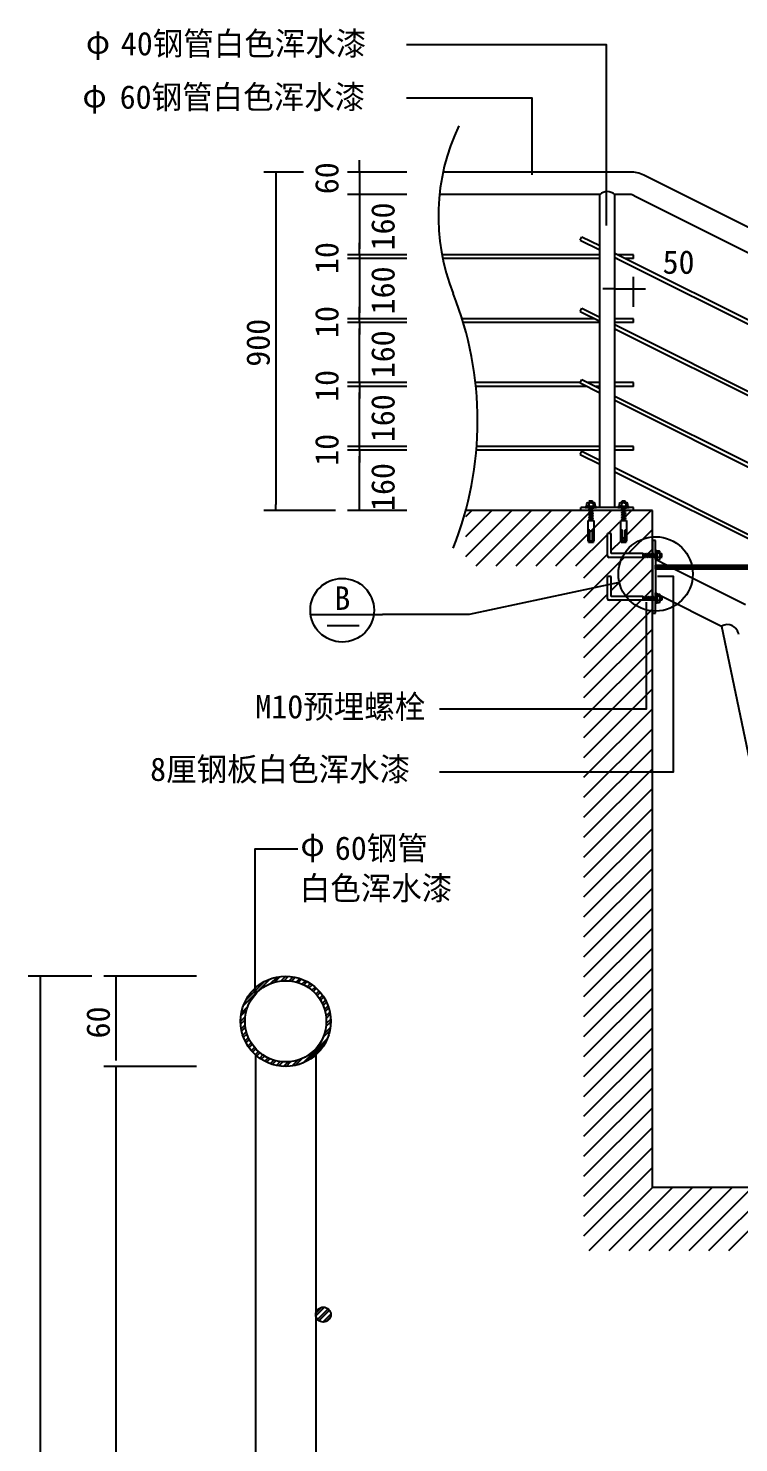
# Model space of a CAD drawing. Header units: metres. Extents: x 16793 to 18197, y 5304 to 7183.
# Drawn here: x 16804 to 17276, y 6227 to 7167 of the extents above; entities that cross this region are included whole.
import ezdxf

# ---------------------------------------------------------------- set-up
doc = ezdxf.new("R2010")
doc.units = ezdxf.units.M
for name, color, linetype in [('2', 2, 'Continuous'), ('3', 3, 'Continuous'), ('4', 4, 'Continuous'), ('7', 7, 'Continuous'), ('BH', 3, 'Continuous'), ('DIM', 3, 'Continuous'), ('TEXT', 3, 'Continuous')]:
    doc.layers.add(name, color=color, linetype=linetype)

# ---------------------------------------------------------------- blocks, each defined once
blk = doc.blocks.new('_DOT')
at = {"color": 0, "linetype": 'ByBlock'}
blk.add_line((-0.15, 0), (-1, 0), dxfattribs=at)
blk = doc.blocks.new('DOT')
at = {"color": 0, "linetype": 'ByBlock'}
blk.add_line((-0.35, 0), (-1, 0), dxfattribs=at)
blk.add_lwpolyline([(-0.17, 0, 1), (0.17, 0, 1)], format="xyb", close=True, dxfattribs=at)

msp = doc.modelspace()

# ---------------------------------------------------------------- linework, layer by layer
for p, q in [((17222.48, 6803.23), (17225.08, 6803.23)), ((17215.01, 6785.98), (17215.01, 6783.38))]:
    msp.add_line(p, q)
at = {"layer": '2'}
for p, q in [((17219.08, 6846.91), (17095.01, 6846.91)), ((17219.08, 6396.91), (17219.08, 6846.91)), ((18093.58, 6396.91), (17219.08, 6396.91))]:
    msp.add_line(p, q, dxfattribs=at)
at = {"layer": '3'}
for p, q in [((17177.19, 6848.91), (17174.48, 6848.91)), ((17176.76, 6851.66), (17176.76, 6850.04)), ((17179.45, 6852.75), (17176.95, 6852.96)), ((17179.45, 6851.91), (17176.95, 6852.12)), ((17177, 6848.5), (17177.19, 6848.91)), ((17177, 6848.5), (17179.5, 6848.71)), ((17177.2, 6848.1), (17177, 6848.5)), ((17177, 6847.66), (17177.2, 6848.1)), ((17177, 6847.66), (17179.5, 6847.87)), ((17177.2, 6847.27), (17177, 6847.66)), ((17177, 6846.83), (17177.2, 6847.27)), ((17177, 6846.83), (17179.5, 6847.04)), ((17177.2, 6846.43), (17177, 6846.83)), ((17177, 6846), (17177.2, 6846.43)), ((17177, 6846), (17179.5, 6846.21)), ((17177.2, 6845.6), (17177, 6846)), ((17179.21, 6848.91), (17177.01, 6848.91)), ((17177.15, 6852.52), (17179.25, 6852.35)), ((17177.19, 6848.91), (17179.39, 6848.91)), ((17179.3, 6848.27), (17177.2, 6848.1)), ((17179.3, 6847.44), (17177.2, 6847.27)), ((17179.3, 6846.6), (17177.2, 6846.43)), ((17179.5, 6848.71), (17179.3, 6848.27)), ((17179.3, 6848.27), (17179.5, 6847.87)), ((17179.5, 6847.87), (17179.3, 6847.44)), ((17179.3, 6847.44), (17179.5, 6847.04)), ((17179.5, 6847.04), (17179.3, 6846.6)), ((17179.3, 6846.6), (17179.5, 6846.21)), ((17179.5, 6846.21), (17179.3, 6845.77)), ((17181.92, 6848.91), (17179.39, 6848.91)), ((17179.39, 6848.91), (17179.5, 6848.71)), ((17179.64, 6851.66), (17179.64, 6850.04)), ((17198.92, 6848.91), (17196.22, 6848.91)), ((17198.49, 6851.66), (17198.49, 6850.04)), ((17201.19, 6852.75), (17198.69, 6852.96)), ((17201.19, 6851.91), (17198.69, 6852.12)), ((17198.73, 6848.5), (17198.92, 6848.91)), ((17198.73, 6848.5), (17201.23, 6848.71)), ((17198.93, 6848.1), (17198.73, 6848.5)), ((17198.73, 6847.66), (17198.93, 6848.1)), ((17198.73, 6847.66), (17201.23, 6847.87)), ((17198.93, 6847.27), (17198.73, 6847.66)), ((17198.73, 6846.83), (17198.93, 6847.27)), ((17198.73, 6846.83), (17201.23, 6847.04)), ((17198.93, 6846.43), (17198.73, 6846.83)), ((17198.73, 6846), (17198.93, 6846.43)), ((17198.73, 6846), (17201.23, 6846.21)), ((17198.93, 6845.6), (17198.73, 6846)), ((17200.95, 6848.91), (17198.74, 6848.91)), ((17198.88, 6852.52), (17200.99, 6852.35)), ((17198.92, 6848.91), (17201.13, 6848.91)), ((17201.03, 6848.27), (17198.93, 6848.1)), ((17201.03, 6847.44), (17198.93, 6847.27)), ((17201.03, 6846.6), (17198.93, 6846.43)), ((17201.23, 6848.71), (17201.03, 6848.27)), ((17201.03, 6848.27), (17201.23, 6847.87)), ((17201.23, 6847.87), (17201.03, 6847.44)), ((17201.03, 6847.44), (17201.23, 6847.04)), ((17201.23, 6847.04), (17201.03, 6846.6)), ((17201.03, 6846.6), (17201.23, 6846.21)), ((17201.23, 6846.21), (17201.03, 6845.77)), ((17203.66, 6848.91), (17201.13, 6848.91)), ((17201.13, 6848.91), (17201.23, 6848.71)), ((17201.38, 6851.66), (17201.38, 6850.04)), ((17176.37, 6826.41), (17176.37, 6840.16)), ((17176.37, 6840.16), (17177, 6840.16)), ((17177, 6845.16), (17177.2, 6845.6)), ((17177, 6845.16), (17179.5, 6845.37)), ((17177.2, 6844.77), (17177, 6845.16)), ((17177, 6844.33), (17177.2, 6844.77)), ((17177, 6844.33), (17179.5, 6844.54)), ((17177.2, 6843.93), (17177, 6844.33)), ((17177, 6843.5), (17177.2, 6843.93)), ((17177, 6843.5), (17179.5, 6843.71)), ((17177.2, 6843.1), (17177, 6843.5)), ((17177, 6842.66), (17177.2, 6843.1)), ((17177, 6842.66), (17179.5, 6842.87)), ((17177.2, 6842.27), (17177, 6842.66)), ((17177, 6841.83), (17177.2, 6842.27)), ((17177, 6841.83), (17179.5, 6842.04)), ((17177.2, 6841.43), (17177, 6841.83)), ((17177, 6841), (17177.2, 6841.43)), ((17177, 6841), (17179.5, 6841.21)), ((17179.5, 6841.21), (17177, 6841)), ((17177.2, 6840.6), (17177, 6841)), ((17177, 6840.16), (17177.2, 6840.6)), ((17177, 6840.16), (17179.5, 6840.37)), ((17177, 6840.16), (17179.4, 6840.16)), ((17179.3, 6845.77), (17177.2, 6845.6)), ((17179.3, 6844.94), (17177.2, 6844.77)), ((17179.3, 6844.1), (17177.2, 6843.93)), ((17179.3, 6843.27), (17177.2, 6843.1)), ((17179.3, 6842.44), (17177.2, 6842.27)), ((17179.3, 6841.6), (17177.2, 6841.43)), ((17179.3, 6840.77), (17177.2, 6840.6)), ((17179.3, 6845.77), (17179.5, 6845.37)), ((17179.5, 6845.37), (17179.3, 6844.94)), ((17179.3, 6844.94), (17179.5, 6844.54)), ((17179.5, 6844.54), (17179.3, 6844.1)), ((17179.3, 6844.1), (17179.5, 6843.71)), ((17179.5, 6843.71), (17179.3, 6843.27)), ((17179.3, 6843.27), (17179.5, 6842.87)), ((17179.5, 6842.87), (17179.3, 6842.44)), ((17179.3, 6842.44), (17179.5, 6842.04)), ((17179.5, 6842.04), (17179.3, 6841.6)), ((17179.3, 6841.6), (17179.5, 6841.21)), ((17179.5, 6841.21), (17179.3, 6840.77)), ((17179.3, 6840.77), (17179.5, 6840.37)), ((17179.5, 6840.37), (17179.4, 6840.16)), ((17179.4, 6840.16), (17180.12, 6840.16)), ((17180.12, 6840.16), (17180.12, 6826.41)), ((17198.11, 6826.41), (17198.11, 6840.16)), ((17198.11, 6840.16), (17198.73, 6840.16)), ((17198.73, 6845.16), (17198.93, 6845.6)), ((17198.73, 6845.16), (17201.23, 6845.37)), ((17198.93, 6844.77), (17198.73, 6845.16)), ((17198.73, 6844.33), (17198.93, 6844.77)), ((17198.73, 6844.33), (17201.23, 6844.54)), ((17198.93, 6843.93), (17198.73, 6844.33)), ((17198.73, 6843.5), (17198.93, 6843.93)), ((17198.73, 6843.5), (17201.23, 6843.71)), ((17198.93, 6843.1), (17198.73, 6843.5)), ((17198.73, 6842.66), (17198.93, 6843.1)), ((17198.73, 6842.66), (17201.23, 6842.87)), ((17198.93, 6842.27), (17198.73, 6842.66)), ((17198.73, 6841.83), (17198.93, 6842.27)), ((17198.73, 6841.83), (17201.23, 6842.04)), ((17198.93, 6841.43), (17198.73, 6841.83)), ((17198.73, 6841), (17198.93, 6841.43)), ((17201.23, 6841.21), (17198.73, 6841)), ((17198.73, 6841), (17201.23, 6841.21)), ((17198.93, 6840.6), (17198.73, 6841)), ((17198.73, 6840.16), (17198.93, 6840.6)), ((17198.73, 6840.16), (17201.23, 6840.37)), ((17198.73, 6840.16), (17201.14, 6840.16)), ((17201.03, 6845.77), (17198.93, 6845.6)), ((17201.03, 6844.94), (17198.93, 6844.77)), ((17201.03, 6844.1), (17198.93, 6843.93)), ((17201.03, 6843.27), (17198.93, 6843.1)), ((17201.03, 6842.44), (17198.93, 6842.27)), ((17201.03, 6841.6), (17198.93, 6841.43)), ((17201.03, 6840.77), (17198.93, 6840.6)), ((17201.03, 6845.77), (17201.23, 6845.37)), ((17201.23, 6845.37), (17201.03, 6844.94)), ((17201.03, 6844.94), (17201.23, 6844.54)), ((17201.23, 6844.54), (17201.03, 6844.1)), ((17201.03, 6844.1), (17201.23, 6843.71)), ((17201.23, 6843.71), (17201.03, 6843.27)), ((17201.03, 6843.27), (17201.23, 6842.87)), ((17201.23, 6842.87), (17201.03, 6842.44)), ((17201.03, 6842.44), (17201.23, 6842.04)), ((17201.23, 6842.04), (17201.03, 6841.6)), ((17201.03, 6841.6), (17201.23, 6841.21)), ((17201.23, 6841.21), (17201.03, 6840.77)), ((17201.03, 6840.77), (17201.23, 6840.37)), ((17201.23, 6840.37), (17201.14, 6840.16)), ((17201.14, 6840.16), (17201.86, 6840.16)), ((17201.86, 6840.16), (17201.86, 6826.41)), ((17177.41, 6833.92), (17177, 6833.92)), ((17177, 6833.92), (17177, 6826.41)), ((17177.41, 6826.41), (17177.41, 6833.92)), ((17179.5, 6833.92), (17179.08, 6833.92)), ((17179.08, 6833.92), (17179.08, 6826.41)), ((17179.5, 6826.41), (17179.5, 6833.92)), ((17189.26, 6816.76), (17189.26, 6831.51)), ((17191.76, 6831.51), (17189.26, 6831.51)), ((17191.76, 6818.21), (17191.76, 6831.51)), ((17199.15, 6833.92), (17198.73, 6833.92)), ((17198.73, 6833.92), (17198.73, 6826.41)), ((17199.15, 6826.41), (17199.15, 6833.92)), ((17201.23, 6833.92), (17200.82, 6833.92)), ((17200.82, 6833.92), (17200.82, 6826.41)), ((17201.23, 6826.41), (17201.23, 6833.92)), ((17177, 6826.41), (17176.37, 6826.41)), ((17176.58, 6825.66), (17177, 6826.41)), ((17179.91, 6825.66), (17176.58, 6825.66)), ((17179.08, 6826.41), (17177.41, 6826.41)), ((17180.12, 6826.41), (17179.5, 6826.41)), ((17179.5, 6826.41), (17179.91, 6825.66)), ((17212.64, 6818.21), (17191.76, 6818.21)), ((17198.73, 6826.41), (17198.11, 6826.41)), ((17198.32, 6825.66), (17198.73, 6826.41)), ((17201.65, 6825.66), (17198.32, 6825.66)), ((17200.82, 6826.41), (17199.15, 6826.41)), ((17201.86, 6826.41), (17201.23, 6826.41)), ((17201.23, 6826.41), (17201.65, 6825.66)), ((17212.64, 6818.21), (17212.64, 6815.71)), ((17212.64, 6818.16), (17212.74, 6818.21)), ((17212.74, 6818.21), (17212.95, 6815.71)), ((17212.74, 6818.21), (17213.18, 6818.02)), ((17213.18, 6818.02), (17213.58, 6818.21)), ((17213.35, 6815.91), (17213.18, 6818.02)), ((17213.58, 6818.21), (17213.78, 6815.71)), ((17213.58, 6818.21), (17214.01, 6818.02)), ((17214.01, 6818.02), (17214.41, 6818.21)), ((17214.18, 6815.91), (17214.01, 6818.02)), ((17214.41, 6818.21), (17214.62, 6815.71)), ((17214.41, 6818.21), (17214.85, 6818.02)), ((17214.85, 6818.02), (17215.24, 6818.21)), ((17215.01, 6815.91), (17214.85, 6818.02)), ((17215.24, 6818.21), (17215.45, 6815.71)), ((17215.24, 6818.21), (17215.68, 6818.02)), ((17215.68, 6818.02), (17216.08, 6818.21)), ((17215.85, 6815.91), (17215.68, 6818.02)), ((17216.08, 6818.21), (17216.28, 6815.71)), ((17216.08, 6818.21), (17216.51, 6818.02)), ((17216.51, 6818.02), (17216.91, 6818.21)), ((17216.68, 6815.91), (17216.51, 6818.02)), ((17216.91, 6818.21), (17217.12, 6815.71)), ((17216.91, 6818.21), (17217.35, 6818.02)), ((17217.35, 6818.02), (17217.74, 6818.21)), ((17217.51, 6815.91), (17217.35, 6818.02)), ((17217.74, 6818.21), (17217.95, 6815.71)), ((17217.74, 6818.21), (17218.18, 6818.02)), ((17218.18, 6818.02), (17218.58, 6818.21)), ((17218.35, 6815.91), (17218.18, 6818.02)), ((17218.58, 6818.21), (17218.78, 6815.71)), ((17218.58, 6818.21), (17219.01, 6818.02)), ((17219.01, 6818.02), (17219.41, 6818.21)), ((17219.18, 6815.91), (17219.01, 6818.02)), ((17219.41, 6818.21), (17219.62, 6815.71)), ((17219.41, 6818.21), (17219.85, 6818.02)), ((17219.85, 6818.02), (17220.24, 6818.21)), ((17220.01, 6815.91), (17219.85, 6818.02)), ((17220.24, 6818.21), (17220.45, 6815.71)), ((17220.24, 6818.21), (17220.68, 6818.02)), ((17220.68, 6818.02), (17221.08, 6818.21)), ((17220.85, 6815.91), (17220.68, 6818.02)), ((17221.51, 6820.72), (17221.08, 6820.72)), ((17221.08, 6820.72), (17221.08, 6818.19)), ((17221.08, 6818.21), (17221.08, 6815.81)), ((17221.51, 6819.47), (17221.51, 6820.72)), ((17221.95, 6819.47), (17221.51, 6819.47)), ((17221.95, 6819.11), (17221.95, 6819.47)), ((17221.95, 6819.11), (17221.95, 6814.89)), ((17223.83, 6818.44), (17222.2, 6818.45)), ((17223.78, 6819.89), (17222.24, 6819.89)), ((17224.08, 6818.16), (17224.08, 6819.17)), ((17224.08, 6815.75), (17224.28, 6818.25)), ((17224.28, 6818.25), (17224.08, 6818.16)), ((17224.08, 6815.75), (17224.08, 6818.16)), ((17224.68, 6818.05), (17224.28, 6818.25)), ((17224.68, 6818.05), (17224.51, 6815.95)), ((17225.12, 6818.25), (17224.68, 6818.05)), ((17224.91, 6815.75), (17225.12, 6818.25)), ((17225.33, 6818.15), (17225.12, 6818.25)), ((17225.33, 6815.94), (17225.33, 6818.15)), ((17212.64, 6815.71), (17190.3, 6815.71)), ((17212.95, 6815.71), (17212.64, 6815.86)), ((17213.35, 6815.91), (17212.95, 6815.71)), ((17213.78, 6815.71), (17213.35, 6815.91)), ((17214.18, 6815.91), (17213.78, 6815.71)), ((17214.62, 6815.71), (17214.18, 6815.91)), ((17215.01, 6815.91), (17214.62, 6815.71)), ((17215.45, 6815.71), (17215.01, 6815.91)), ((17215.85, 6815.91), (17215.45, 6815.71)), ((17216.28, 6815.71), (17215.85, 6815.91)), ((17216.68, 6815.91), (17216.28, 6815.71)), ((17217.12, 6815.71), (17216.68, 6815.91)), ((17217.51, 6815.91), (17217.12, 6815.71)), ((17217.95, 6815.71), (17217.51, 6815.91)), ((17218.35, 6815.91), (17217.95, 6815.71)), ((17218.78, 6815.71), (17218.35, 6815.91)), ((17219.18, 6815.91), (17218.78, 6815.71)), ((17219.62, 6815.71), (17219.18, 6815.91)), ((17220.01, 6815.91), (17219.62, 6815.71)), ((17220.45, 6815.71), (17220.01, 6815.91)), ((17220.85, 6815.91), (17220.45, 6815.71)), ((17221.08, 6815.81), (17220.85, 6815.91)), ((17221.08, 6815.99), (17221.08, 6813.28)), ((17221.08, 6813.28), (17221.51, 6813.28)), ((17221.08, 6809.41), (17221.08, 6810.66)), ((17221.08, 6810.66), (17298.58, 6810.66)), ((17221.51, 6813.28), (17221.51, 6814.53)), ((17221.51, 6814.53), (17221.95, 6814.53)), ((17221.95, 6814.53), (17221.95, 6814.89)), ((17223.83, 6815.56), (17222.2, 6815.56)), ((17222.24, 6814.12), (17223.78, 6814.11)), ((17224.08, 6815.75), (17224.51, 6815.95)), ((17224.08, 6814.83), (17224.08, 6815.75)), ((17224.51, 6815.95), (17224.91, 6815.75)), ((17224.91, 6815.75), (17225.33, 6815.94)), ((17197.12, 6799.13), (17097.37, 6777.68)), ((17191.76, 6802.97), (17189.26, 6802.97)), ((17189.26, 6788.22), (17189.26, 6802.97)), ((17191.76, 6789.68), (17191.76, 6802.97)), ((17212.64, 6789.68), (17191.76, 6789.68)), ((17212.64, 6789.68), (17212.64, 6787.18)), ((17212.64, 6789.63), (17212.74, 6789.68)), ((17212.74, 6789.68), (17212.95, 6787.18)), ((17212.74, 6789.68), (17213.18, 6789.48)), ((17213.18, 6789.48), (17213.58, 6789.68)), ((17213.35, 6787.38), (17213.18, 6789.48)), ((17213.58, 6789.68), (17213.78, 6787.18)), ((17213.58, 6789.68), (17214.01, 6789.48)), ((17214.01, 6789.48), (17214.41, 6789.68)), ((17214.18, 6787.38), (17214.01, 6789.48)), ((17214.41, 6789.68), (17214.62, 6787.18)), ((17214.41, 6789.68), (17214.85, 6789.48)), ((17214.85, 6789.48), (17215.24, 6789.68)), ((17215.01, 6787.38), (17214.85, 6789.48)), ((17215.24, 6789.68), (17215.45, 6787.18)), ((17215.24, 6789.68), (17215.68, 6789.48)), ((17215.68, 6789.48), (17216.08, 6789.68)), ((17215.85, 6787.38), (17215.68, 6789.48)), ((17216.08, 6789.68), (17216.28, 6787.18)), ((17216.08, 6789.68), (17216.51, 6789.48)), ((17216.51, 6789.48), (17216.91, 6789.68)), ((17216.68, 6787.38), (17216.51, 6789.48)), ((17216.91, 6789.68), (17217.12, 6787.18)), ((17216.91, 6789.68), (17217.35, 6789.48)), ((17217.35, 6789.48), (17217.74, 6789.68)), ((17217.51, 6787.38), (17217.35, 6789.48)), ((17217.74, 6789.68), (17217.95, 6787.18)), ((17217.74, 6789.68), (17218.18, 6789.48)), ((17218.18, 6789.48), (17218.58, 6789.68)), ((17218.35, 6787.38), (17218.18, 6789.48)), ((17218.58, 6789.68), (17218.78, 6787.18)), ((17218.58, 6789.68), (17219.01, 6789.48)), ((17219.01, 6789.48), (17219.41, 6789.68)), ((17219.18, 6787.38), (17219.01, 6789.48)), ((17219.41, 6789.68), (17219.62, 6787.18)), ((17219.41, 6789.68), (17219.85, 6789.48)), ((17219.85, 6789.48), (17220.24, 6789.68)), ((17220.01, 6787.38), (17219.85, 6789.48)), ((17220.24, 6789.68), (17220.45, 6787.18)), ((17220.24, 6789.68), (17220.68, 6789.48)), ((17220.68, 6789.48), (17221.08, 6789.68)), ((17220.85, 6787.38), (17220.68, 6789.48)), ((17221.08, 6789.48), (17221.08, 6792.19)), ((17221.08, 6792.19), (17221.51, 6792.19)), ((17221.08, 6789.68), (17221.08, 6787.27)), ((17221.51, 6792.19), (17221.51, 6790.94)), ((17221.51, 6790.94), (17221.51, 6786)), ((17221.51, 6790.94), (17221.95, 6790.94)), ((17221.95, 6790.94), (17221.95, 6790.58)), ((17221.95, 6786.36), (17221.95, 6790.58)), ((17223.83, 6789.91), (17222.2, 6789.91)), ((17222.24, 6791.35), (17223.78, 6791.35)), ((17224.08, 6790.64), (17224.08, 6789.72)), ((17224.08, 6789.72), (17224.08, 6787.31)), ((17224.08, 6789.72), (17224.28, 6787.22)), ((17224.08, 6789.72), (17224.51, 6789.52)), ((17224.51, 6789.52), (17224.91, 6789.72)), ((17224.68, 6787.41), (17224.51, 6789.52)), ((17224.91, 6789.72), (17225.12, 6787.22)), ((17224.91, 6789.72), (17225.33, 6789.53)), ((17225.33, 6789.53), (17225.33, 6787.32)), ((17212.64, 6787.18), (17190.3, 6787.18)), ((17212.95, 6787.18), (17212.64, 6787.32)), ((17213.35, 6787.38), (17212.95, 6787.18)), ((17213.78, 6787.18), (17213.35, 6787.38)), ((17214.18, 6787.38), (17213.78, 6787.18)), ((17214.62, 6787.18), (17214.18, 6787.38)), ((17215.01, 6787.38), (17214.62, 6787.18)), ((17215.45, 6787.18), (17215.01, 6787.38)), ((17215.85, 6787.38), (17215.45, 6787.18)), ((17216.28, 6787.18), (17215.85, 6787.38)), ((17216.68, 6787.38), (17216.28, 6787.18)), ((17217.12, 6787.18), (17216.68, 6787.38)), ((17217.51, 6787.38), (17217.12, 6787.18)), ((17217.95, 6787.18), (17217.51, 6787.38)), ((17218.35, 6787.38), (17217.95, 6787.18)), ((17218.78, 6787.18), (17218.35, 6787.38)), ((17219.18, 6787.38), (17218.78, 6787.18)), ((17219.62, 6787.18), (17219.18, 6787.38)), ((17220.01, 6787.38), (17219.62, 6787.18)), ((17220.45, 6787.18), (17220.01, 6787.38)), ((17220.85, 6787.38), (17220.45, 6787.18)), ((17221.08, 6787.27), (17220.85, 6787.38)), ((17221.08, 6784.75), (17221.08, 6787.27)), ((17221.51, 6784.75), (17221.08, 6784.75)), ((17221.95, 6786), (17221.51, 6786)), ((17221.51, 6786), (17221.51, 6784.75)), ((17221.95, 6786.36), (17221.95, 6786)), ((17223.83, 6787.02), (17222.2, 6787.02)), ((17223.78, 6785.58), (17222.24, 6785.58)), ((17224.28, 6787.22), (17224.08, 6787.31)), ((17224.08, 6787.31), (17224.08, 6786.29)), ((17224.68, 6787.41), (17224.28, 6787.22)), ((17225.12, 6787.22), (17224.68, 6787.41)), ((17225.33, 6787.32), (17225.12, 6787.22)), ((17097.37, 6777.68), (17039.74, 6777.68))]:
    msp.add_line(p, q, dxfattribs=at)
msp.add_circle((17221.21, 6804.71), 24.73, dxfattribs=at)
for centre, radius, start, end in [((17216.34, 7042.6), 139.51, 154.51, 201.67), ((16873.79, 6906.47), 229.1, 338.33, 21.67), ((17176.15, 6851.07), 0.85, 44.7, 94.18), ((17176.15, 6850.64), 0.85, 265.82, 315.3), ((17178.2, 6847.62), 4.29, 70.35, 109.65), ((17178.2, 6854.08), 4.29, 250.35, 289.65), ((17180.58, 6850.18), 1.76, 98.88, 122.23), ((17180.58, 6851.53), 1.76, 237.77, 261.12), ((17197.89, 6851.07), 0.85, 44.7, 94.18), ((17197.89, 6850.64), 0.85, 265.82, 315.3), ((17199.94, 6847.62), 4.29, 70.35, 109.65), ((17199.94, 6854.08), 4.29, 250.35, 289.65), ((17202.32, 6850.18), 1.76, 98.88, 122.23), ((17202.32, 6851.53), 1.76, 237.77, 261.12), ((17223.06, 6819.14), 1.11, 137.51, 181.33), ((17222.8, 6819.05), 0.85, 175.82, 225.3), ((17226.24, 6817), 4.29, 160.35, 199.65), ((17223.18, 6819.23), 0.9, 356.72, 47.74), ((17219.78, 6817), 4.29, 340.35, 19.65), ((17223.23, 6819.05), 0.85, 314.7, 4.18), ((17190.3, 6816.76), 1.04, 180, 270), ((17223.69, 6814.62), 1.76, 147.77, 171.12), ((17223.02, 6814.85), 1.07, 177.79, 223.37), ((17223.09, 6814.81), 0.99, 314.75, 0.81), ((17222.34, 6814.62), 1.76, 8.88, 32.23), ((17223.02, 6790.62), 1.07, 136.63, 182.21), ((17223.69, 6790.85), 1.76, 188.88, 212.23), ((17226.24, 6788.47), 4.29, 160.35, 199.65), ((17223.09, 6790.65), 0.99, 359.19, 45.25), ((17219.78, 6788.47), 4.29, 340.35, 19.65), ((17222.34, 6790.85), 1.76, 327.77, 351.12), ((17190.3, 6788.22), 1.04, 180, 270), ((17222.8, 6786.42), 0.85, 134.7, 184.18), ((17223.06, 6786.33), 1.11, 178.67, 222.49), ((17223.18, 6786.24), 0.9, 312.26, 3.28), ((17223.23, 6786.42), 0.85, 355.82, 45.3)]:
    msp.add_arc(centre, radius, start, end, dxfattribs=at)
at = {"layer": '4'}
for p, q in [((17221.08, 6826.91), (17219.08, 6826.91)), ((17219.08, 6826.91), (17219.08, 6778.55)), ((17221.08, 6814.41), (17221.08, 6826.91)), ((17228.58, 6810.66), (17221.51, 6814.2)), ((17234.08, 6807.91), (17281.08, 6784.41)), ((17221.08, 6778.55), (17221.08, 6792.05)), ((17221.51, 6791.83), (17222.48, 6791.35)), ((17224.08, 6790.55), (17265.1, 6770.04)), ((17219.08, 6778.55), (17221.08, 6778.55)), ((17265.1, 6770.04), (17334.78, 6434.77)), ((16955.35, 6484.93), (16955.35, 5761.21)), ((16995.35, 6484.93), (16995.35, 5761.21))]:
    msp.add_line(p, q, dxfattribs=at)
msp.add_circle((16975.35, 6507.29), 30, dxfattribs=at)
at = {"layer": '7'}
for p, q in [((17204.47, 7071.91), (17079.94, 7071.91)), ((18082.52, 6635.25), (17213.41, 7069.8)), ((17184.06, 7056.91), (17077.56, 7056.91)), ((17184.08, 6848.91), (17184.08, 7056.91)), ((17204.47, 7056.91), (17194.08, 7056.91)), ((17194.08, 6848.91), (17194.08, 7056.91)), ((17206.71, 7056.39), (17440.59, 6939.44)), ((17171.02, 7026.71), (17172.14, 7028.95)), ((17171.02, 7026.71), (17184.08, 7020.18)), ((17172.14, 7028.95), (17184.08, 7022.98)), ((17184.08, 7016.91), (17079.21, 7016.91)), ((17194.08, 7017.98), (17422.7, 6903.67)), ((17194.08, 7015.18), (17421.58, 6901.43)), ((17206.58, 7016.91), (17196.21, 7016.91)), ((17206.58, 7014.41), (17206.58, 7016.91)), ((17184.08, 7014.41), (17079.7, 7014.41)), ((17195.62, 7014.41), (17194.08, 7014.41)), ((17206.58, 7014.41), (17201.21, 7014.41)), ((17171.02, 6979.2), (17172.14, 6981.43)), ((17171.02, 6979.2), (17184.08, 6972.67)), ((17172.14, 6981.43), (17184.08, 6975.46)), ((17180.58, 6974.41), (17092.58, 6974.41)), ((17184.08, 6971.91), (17093.34, 6971.91)), ((17206.58, 6974.41), (17194.08, 6974.41)), ((17206.58, 6971.91), (17194.08, 6971.91)), ((17194.08, 6970.46), (17403.7, 6865.65)), ((17206.58, 6971.91), (17206.58, 6974.41)), ((17194.08, 6967.67), (17402.58, 6863.42)), ((17171.13, 6931.91), (17101.47, 6931.91)), ((17171.02, 6931.68), (17172.14, 6933.92)), ((17171.02, 6931.68), (17184.08, 6925.15)), ((17172.14, 6933.92), (17184.08, 6927.95)), ((17184.08, 6931.91), (17176.14, 6931.91)), ((17206.58, 6931.91), (17194.08, 6931.91)), ((17206.58, 6929.41), (17206.58, 6931.91)), ((17175.55, 6929.41), (17101.73, 6929.41)), ((17184.08, 6929.41), (17181.14, 6929.41)), ((17206.58, 6929.41), (17194.08, 6929.41)), ((17194.08, 6922.95), (17384.69, 6827.64)), ((17194.08, 6920.15), (17383.57, 6825.4)), ((17184.08, 6886.91), (17102.05, 6886.91)), ((17184.08, 6889.41), (17102.25, 6889.41)), ((17171.02, 6884.17), (17172.14, 6886.4)), ((17171.02, 6884.17), (17184.08, 6877.64)), ((17172.14, 6886.4), (17184.08, 6880.43)), ((17206.58, 6889.41), (17194.08, 6889.41)), ((17206.58, 6886.91), (17194.08, 6886.91)), ((17206.58, 6886.91), (17206.58, 6889.41)), ((17194.08, 6875.43), (17365.68, 6789.63)), ((17194.08, 6872.64), (17364.56, 6787.39)), ((17206.58, 6848.91), (17171.58, 6848.91)), ((17171.58, 6846.91), (17171.58, 6848.91)), ((17175.73, 6849.35), (17174.48, 6849.35)), ((17174.48, 6849.35), (17174.48, 6848.91)), ((17174.48, 6848.91), (17177.01, 6848.91)), ((17175.31, 6851.62), (17175.31, 6850.08)), ((17176.09, 6849.79), (17175.73, 6849.79)), ((17175.73, 6849.79), (17175.73, 6849.35)), ((17180.67, 6849.35), (17175.73, 6849.35)), ((17177.05, 6851.91), (17176.03, 6851.91)), ((17176.09, 6849.79), (17180.31, 6849.79)), ((17177.06, 6853.16), (17176.95, 6852.96)), ((17176.95, 6852.96), (17177.15, 6852.52)), ((17177.15, 6852.52), (17176.95, 6852.12)), ((17176.95, 6852.12), (17177.05, 6851.91)), ((17179.45, 6851.91), (17177.05, 6851.91)), ((17179.26, 6853.16), (17177.06, 6853.16)), ((17179.21, 6848.91), (17181.92, 6848.91)), ((17179.25, 6852.35), (17179.45, 6852.75)), ((17179.45, 6851.91), (17179.25, 6852.35)), ((17179.45, 6852.75), (17179.26, 6853.16)), ((17180.37, 6851.91), (17179.45, 6851.91)), ((17180.67, 6849.79), (17180.31, 6849.79)), ((17180.67, 6849.35), (17180.67, 6849.79)), ((17181.92, 6849.35), (17180.67, 6849.35)), ((17181.09, 6850.08), (17181.09, 6851.62)), ((17181.92, 6848.91), (17181.92, 6849.35)), ((17197.47, 6849.35), (17196.22, 6849.35)), ((17196.22, 6849.35), (17196.22, 6848.91)), ((17196.22, 6848.91), (17198.74, 6848.91)), ((17197.05, 6851.62), (17197.05, 6850.08)), ((17197.83, 6849.79), (17197.47, 6849.79)), ((17197.47, 6849.79), (17197.47, 6849.35)), ((17202.41, 6849.35), (17197.47, 6849.35)), ((17198.78, 6851.91), (17197.76, 6851.91)), ((17197.83, 6849.79), (17202.05, 6849.79)), ((17198.79, 6853.16), (17198.69, 6852.96)), ((17198.69, 6852.96), (17198.88, 6852.52)), ((17198.88, 6852.52), (17198.69, 6852.12)), ((17198.69, 6852.12), (17198.78, 6851.91)), ((17201.19, 6851.91), (17198.78, 6851.91)), ((17201, 6853.16), (17198.79, 6853.16)), ((17200.95, 6848.91), (17203.66, 6848.91)), ((17200.99, 6852.35), (17201.19, 6852.75)), ((17201.19, 6851.91), (17200.99, 6852.35)), ((17201.19, 6852.75), (17201, 6853.16)), ((17202.11, 6851.91), (17201.19, 6851.91)), ((17202.41, 6849.79), (17202.05, 6849.79)), ((17202.41, 6849.35), (17202.41, 6849.79)), ((17203.66, 6849.35), (17202.41, 6849.35)), ((17202.82, 6850.08), (17202.82, 6851.62)), ((17203.66, 6848.91), (17203.66, 6849.35)), ((17206.58, 6846.91), (17206.58, 6848.91)), ((17221.08, 6815.99), (17221.08, 6818.19)), ((17221.08, 6818.02), (17221.08, 6815.81)), ((17221.08, 6818.02), (17221.08, 6815.81)), ((17221.51, 6814.53), (17221.51, 6819.47)), ((17221.08, 6814.41), (17221.08, 6792.05)), ((17221.08, 6809.41), (17298.58, 6809.41)), ((17221.08, 6807.91), (17221.08, 6809.41)), ((17298.58, 6807.91), (17221.08, 6807.91)), ((17221.08, 6789.48), (17221.08, 6787.27)), ((17221.08, 6789.48), (17221.08, 6787.27))]:
    msp.add_line(p, q, dxfattribs=at)
for centre, radius in [((16975.35, 6507.29), 27), ((17000.35, 6312.29), 5)]:
    msp.add_circle(centre, radius, dxfattribs=at)
for centre, radius, start, end in [((17204.47, 7051.91), 20, 63.43, 90), ((17189.07, 7051.47), 7.4, 47.41, 132.59), ((17204.47, 7051.91), 5, 63.43, 90), ((17175.98, 6851.02), 0.9, 86.72, 137.74), ((17176.06, 6850.9), 1.11, 227.51, 271.33), ((17180.35, 6850.86), 1.07, 267.79, 313.37), ((17180.39, 6850.93), 0.99, 44.75, 90.81), ((17197.71, 6851.02), 0.9, 86.72, 137.74), ((17197.8, 6850.9), 1.11, 227.51, 271.33), ((17202.09, 6850.86), 1.07, 267.79, 313.37), ((17202.12, 6850.93), 0.99, 44.75, 90.81), ((17268.83, 6763.28), 7.72, 7.99, 118.88)]:
    msp.add_arc(centre, radius, start, end, dxfattribs=at)
at = {"layer": 'BH'}
for p, q in [((17095.01, 6842.87), (17099.06, 6846.91)), ((17095.01, 6829.61), (17112.32, 6846.91)), ((17095.01, 6816.35), (17125.57, 6846.91)), ((17101.98, 6810.06), (17138.83, 6846.91)), ((17115.24, 6810.06), (17152.09, 6846.91)), ((17128.5, 6810.06), (17165.35, 6846.91)), ((17141.75, 6810.06), (17178.61, 6846.91)), ((17177.41, 6832.46), (17191.87, 6846.91)), ((17189.72, 6831.51), (17205.12, 6846.91)), ((17201.23, 6829.76), (17218.38, 6846.91)), ((17155.01, 6810.06), (17177, 6832.05)), ((17168.27, 6810.06), (17189.26, 6831.05)), ((17191.76, 6820.29), (17198.73, 6827.26)), ((17199.15, 6827.68), (17200.82, 6829.35)), ((17202.94, 6818.21), (17219.08, 6834.35)), ((17173.57, 6802.1), (17189.26, 6817.79)), ((17216.16, 6818.18), (17219.08, 6821.09)), ((17173.57, 6788.84), (17200.44, 6815.71)), ((17191.76, 6793.78), (17213.73, 6815.74)), ((17200.92, 6789.68), (17219.08, 6807.83)), ((17173.57, 6775.58), (17189.26, 6791.28)), ((17214.25, 6789.75), (17219.08, 6794.58)), ((17173.57, 6762.33), (17198.42, 6787.18)), ((17173.57, 6749.07), (17211.68, 6787.18)), ((17173.57, 6735.81), (17219.08, 6781.32)), ((17173.57, 6722.55), (17219.08, 6768.06)), ((17173.57, 6709.29), (17219.08, 6754.8)), ((17173.57, 6696.04), (17219.08, 6741.54)), ((17173.57, 6682.78), (17219.08, 6728.28)), ((17173.57, 6669.52), (17219.08, 6715.03)), ((17173.57, 6656.26), (17219.08, 6701.77)), ((17173.57, 6643), (17219.08, 6688.51)), ((17173.57, 6629.74), (17219.08, 6675.25)), ((17173.57, 6616.49), (17219.08, 6661.99)), ((17173.57, 6603.23), (17219.08, 6648.73)), ((17173.57, 6589.97), (17219.08, 6635.48)), ((17173.57, 6576.71), (17219.08, 6622.22)), ((17173.57, 6563.45), (17219.08, 6608.96)), ((17173.57, 6550.19), (17219.08, 6595.7)), ((17173.57, 6536.94), (17219.08, 6582.44)), ((17173.57, 6523.68), (17219.08, 6569.19)), ((17173.57, 6510.42), (17219.08, 6555.93)), ((16965.25, 6532.33), (16969.66, 6536.75)), ((16967.94, 6533.26), (16971.76, 6537.08)), ((16972.34, 6534.12), (16975.51, 6537.29)), ((16974.26, 6534.27), (16977.22, 6537.23)), ((16977.71, 6534.19), (16980.39, 6536.87)), ((16979.29, 6534), (16981.87, 6536.58)), ((16982.23, 6533.4), (16984.64, 6535.82)), ((17173.57, 6497.16), (17219.08, 6542.67)), ((16947.29, 6517.91), (16964.73, 6535.35)), ((16948.71, 6521.1), (16961.54, 6533.93)), ((16983.59, 6533), (16985.95, 6535.36)), ((16986.16, 6532.03), (16988.42, 6534.29)), ((16987.37, 6531.47), (16989.59, 6533.69)), ((16989.63, 6530.2), (16991.81, 6532.37)), ((16990.7, 6529.5), (16992.85, 6531.65)), ((16992.71, 6527.97), (16994.84, 6530.1)), ((16993.65, 6527.14), (16995.77, 6529.27)), ((16995.4, 6525.37), (16997.53, 6527.49)), ((16996.22, 6524.42), (16998.35, 6526.55)), ((17173.57, 6483.9), (17219.08, 6529.41)), ((16945.89, 6512.97), (16950.31, 6517.39)), ((16997.73, 6522.39), (16999.89, 6524.55)), ((16998.42, 6521.31), (17000.6, 6523.49)), ((16999.67, 6519.02), (17001.9, 6521.25)), ((17000.22, 6517.8), (17002.49, 6520.07)), ((17001.16, 6515.21), (17003.53, 6517.58)), ((16945.35, 6507.13), (16948.51, 6510.3)), ((16945.4, 6505.42), (16948.37, 6508.38)), ((16945.56, 6510.88), (16949.38, 6514.7)), ((17001.54, 6513.83), (17003.98, 6516.26)), ((17002.11, 6510.86), (17004.71, 6513.46)), ((17002.27, 6509.26), (17004.98, 6511.96)), ((17002.3, 6505.75), (17005.31, 6508.76)), ((17173.57, 6470.64), (17219.08, 6516.15)), ((16945.77, 6502.25), (16948.45, 6504.93)), ((16946.06, 6500.77), (16948.64, 6503.35)), ((16946.82, 6498), (16949.24, 6500.41)), ((16947.28, 6496.69), (16949.64, 6499.04)), ((17000.07, 6496.45), (17004.69, 6501.07)), ((17001.13, 6499.27), (17005.07, 6503.21)), ((17002.12, 6503.8), (17005.35, 6507.02)), ((17173.57, 6457.39), (17219.08, 6502.89)), ((16948.35, 6494.22), (16950.61, 6496.48)), ((16948.94, 6493.05), (16951.17, 6495.27)), ((16950.26, 6490.83), (16952.44, 6493)), ((16950.98, 6489.79), (16953.14, 6491.94)), ((16952.54, 6487.8), (16954.67, 6489.93)), ((16953.37, 6486.87), (16955.49, 6488.99)), ((16986.68, 6479.51), (17003.13, 6495.96)), ((16990.1, 6481.17), (17001.47, 6492.54)), ((17173.57, 6444.13), (17219.08, 6489.64)), ((16955.15, 6485.11), (16957.27, 6487.23)), ((16956.09, 6484.29), (16958.22, 6486.42)), ((16958.09, 6482.75), (16960.25, 6484.91)), ((16959.15, 6482.04), (16961.33, 6484.22)), ((16961.38, 6480.74), (16963.62, 6482.97)), ((16962.56, 6480.15), (16964.84, 6482.42)), ((16965.06, 6479.11), (16967.43, 6481.48)), ((16966.38, 6478.66), (16968.81, 6481.1)), ((16969.18, 6477.93), (16971.78, 6480.53)), ((16970.68, 6477.66), (16973.38, 6480.36)), ((16973.88, 6477.33), (16976.89, 6480.34)), ((16975.62, 6477.29), (16978.84, 6480.52)), ((16979.43, 6477.57), (16983.37, 6481.51)), ((16981.57, 6477.95), (16986.19, 6482.57)), ((17173.57, 6430.87), (17219.08, 6476.38)), ((17173.57, 6417.61), (17219.08, 6463.12)), ((17173.57, 6404.35), (17219.08, 6449.86)), ((17173.57, 6391.1), (17219.08, 6436.6)), ((17173.57, 6377.84), (17219.08, 6423.34)), ((17173.57, 6364.58), (17219.08, 6410.09)), ((17177.15, 6354.9), (17219.16, 6396.91)), ((17190.41, 6354.9), (17232.42, 6396.91)), ((17203.67, 6354.9), (17245.68, 6396.91)), ((17216.93, 6354.9), (17258.94, 6396.91)), ((17230.19, 6354.9), (17272.2, 6396.91)), ((17243.44, 6354.9), (17285.45, 6396.91)), ((17256.7, 6354.9), (17298.71, 6396.91)), ((17269.96, 6354.9), (17311.97, 6396.91)), ((16995.41, 6311.48), (17001.16, 6317.23)), ((16995.44, 6313.27), (16999.37, 6317.2)), ((16996.53, 6309.06), (17003.58, 6316.11)), ((16997.45, 6308.21), (17004.43, 6315.18)), ((17000.08, 6307.3), (17005.34, 6312.56)), ((17002.19, 6307.64), (17004.99, 6310.45))]:
    msp.add_line(p, q, dxfattribs=at)
at = {"layer": 'DIM'}
for p, q in [((16987.17, 7071.91), (16960.76, 7071.91)), ((17055.84, 7071.91), (17016.43, 7071.91)), ((17024.43, 7075.91), (17024.43, 7079.91)), ((17024.43, 7071.91), (17024.43, 7056.91)), ((17024.43, 7071.91), (17024.43, 7056.91)), ((16968.76, 7067.91), (16968.76, 6850.91)), ((17055.84, 7056.91), (17016.43, 7056.91)), ((17055.84, 7056.91), (17016.43, 7056.91)), ((17024.43, 7052.91), (17024.43, 7020.91)), ((17024.43, 7052.91), (17024.43, 7048.91)), ((17024.43, 7020.91), (17024.43, 7024.91)), ((17055.84, 7016.91), (17016.43, 7016.91)), ((17055.84, 7016.91), (17016.43, 7016.91)), ((17024.43, 7016.91), (17024.43, 7014.41)), ((17024.43, 7016.91), (17024.43, 7014.41)), ((17055.84, 7014.41), (17016.43, 7014.41)), ((17055.84, 7014.41), (17016.43, 7014.41)), ((17024.43, 7010.41), (17024.43, 6978.41)), ((17024.43, 7010.41), (17024.43, 7006.41)), ((17024.43, 6978.41), (17024.43, 6982.41)), ((17055.84, 6974.41), (17016.43, 6974.41)), ((17055.84, 6974.41), (17016.43, 6974.41)), ((17055.84, 6971.91), (17016.43, 6971.91)), ((17055.84, 6971.91), (17016.43, 6971.91)), ((17024.43, 6971.91), (17024.43, 6974.41)), ((17024.43, 6971.91), (17024.43, 6974.41)), ((17024.43, 6935.91), (17024.43, 6967.91)), ((17024.43, 6967.91), (17024.43, 6963.91)), ((17024.43, 6935.91), (17024.43, 6939.91)), ((17055.84, 6931.91), (17016.43, 6931.91)), ((17055.84, 6931.91), (17016.43, 6931.91)), ((17024.43, 6931.91), (17024.43, 6929.41)), ((17024.43, 6931.91), (17024.43, 6929.41)), ((17055.84, 6929.41), (17016.43, 6929.41)), ((17055.84, 6929.41), (17016.43, 6929.41)), ((17024.43, 6893.41), (17024.43, 6925.41)), ((17024.43, 6925.41), (17024.43, 6921.41)), ((17024.43, 6893.41), (17024.43, 6897.41)), ((17055.84, 6889.41), (17016.43, 6889.41)), ((17055.84, 6889.41), (17016.43, 6889.41)), ((17055.84, 6886.91), (17016.43, 6886.91)), ((17055.84, 6886.91), (17016.43, 6886.91)), ((17024.43, 6886.91), (17024.43, 6889.41)), ((17024.43, 6886.91), (17024.43, 6889.41)), ((17024.43, 6850.91), (17024.43, 6882.91)), ((17024.43, 6882.91), (17024.43, 6878.91)), ((17008.43, 6846.91), (16960.76, 6846.91)), ((17055.84, 6846.91), (17016.43, 6846.91)), ((16846.44, 6537.29), (16804.24, 6537.29)), ((16916.03, 6537.29), (16854.44, 6537.29)), ((16812.24, 6533.29), (16812.24, 5641.29)), ((16862.44, 6533.29), (16862.44, 6481.29)), ((16916.03, 6477.29), (16854.44, 6477.29)), ((16862.44, 6473.29), (16862.44, 5689.33))]:
    msp.add_line(p, q, dxfattribs=at)
at = {"layer": 'TEXT'}
for p, q in [((17194.08, 6982.41), (17194.08, 7002.29)), ((17206.58, 6982.41), (17206.58, 7002.29)), ((17190.08, 6994.29), (17186.08, 6994.29)), ((17194.08, 6994.29), (17206.58, 6994.29)), ((17194.08, 6994.29), (17206.58, 6994.29)), ((17210.58, 6994.29), (17214.58, 6994.29)), ((16991.74, 6777.68), (17039.74, 6777.68)), ((17002.91, 6770.55), (17024.27, 6770.55))]:
    msp.add_line(p, q, dxfattribs=at)
for points in [[(17188.6, 7036.44), (17188.6, 7156.51), (17055.54, 7156.51)], [(17139.28, 7070.15), (17139.28, 7120.98), (17055.54, 7120.98)], [(17225.08, 6803.23), (17233.02, 6803.23), (17233.02, 6672.88), (17077.66, 6672.88)], [(17215.01, 6783.38), (17215.01, 6714.87), (17077.66, 6714.87)], [(16955.01, 6531.19), (16955.01, 6621.94), (16983.46, 6621.94)]]:
    msp.add_lwpolyline(points, dxfattribs=at)
msp.add_circle((17012.91, 6780.6), 21.18, dxfattribs=at)

# ---------------------------------------------------------------- block references
at = {"layer": 'DIM', "xscale": 4, "yscale": 4, "zscale": 4}
for p, rotation in [((17024.43, 7071.91), 270), ((16968.76, 7071.91), 90), ((17024.43, 7056.91), 90), ((17024.43, 7016.91), 270), ((17024.43, 7014.41), 90), ((17024.43, 6974.41), 270), ((17024.43, 6971.91), 90), ((17024.43, 6931.91), 270), ((17024.43, 6929.41), 90), ((17024.43, 6889.41), 270), ((17024.43, 6886.91), 90), ((16968.76, 6846.91), 270), ((17024.43, 6846.91), 270), ((16812.24, 6537.29), 90), ((16862.44, 6537.29), 90), ((16862.44, 6477.29), 90)]:
    msp.add_blockref('_DOT', p, dxfattribs=dict(at, rotation=rotation))
at = {"layer": 'TEXT', "xscale": 4, "yscale": 4, "zscale": 4}
msp.add_blockref('_DOT', (17194.08, 6994.29), dxfattribs=at)
for name, p, rotation in [('_DOT', (17206.58, 6994.29), 180), ('DOT', (16955.01, 6527.19), 270)]:
    msp.add_blockref(name, p, dxfattribs=dict(at, rotation=rotation))

# ---------------------------------------------------------------- texts
at = {"layer": 'TEXT'}
for s, p in [('40钢管白色浑水漆', (16865.76, 7149.53)), ('φ', (16842.5, 7150.63)), ('φ', (16840.23, 7114.91)), ('60钢管白色浑水漆', (16864.99, 7114)), ('B', (17007.73, 6780.85)), ('M10预埋螺栓', (16955.18, 6708.71)), ('8厘钢板白色浑水漆', (16885.23, 6667.09)), ('φ', (16985.14, 6617.18)), ('60钢管', (17008.02, 6614.62)), ('白色浑水漆', (16984.7, 6588.02))]:
    msp.add_text(s, height=15.6, dxfattribs=at).set_placement(p)
for s, p in [('60', (17010.43, 7057.18)), ('160', (17047.72, 7019.83)), ('10', (17010.43, 7004.12)), ('160', (17047.72, 6977.33)), ('10', (17010.43, 6961.62)), ('900', (16964.76, 6942.51)), ('160', (17047.72, 6934.83)), ('10', (17010.43, 6919.12)), ('160', (17047.72, 6892.33)), ('10', (17010.43, 6876.62)), ('160', (17047.72, 6846.6)), ('60', (16858.44, 6495.92))]:
    msp.add_text(s, height=15.6, rotation=90, dxfattribs=at).set_placement(p)
at = {"layer": 'TEXT', "insert": (17225.88, 7019.86), "char_height": 15.6, "attachment_point": 1}
msp.add_mtext('\\A1;50', dxfattribs=at)

doc.saveas('drawing.dxf')
